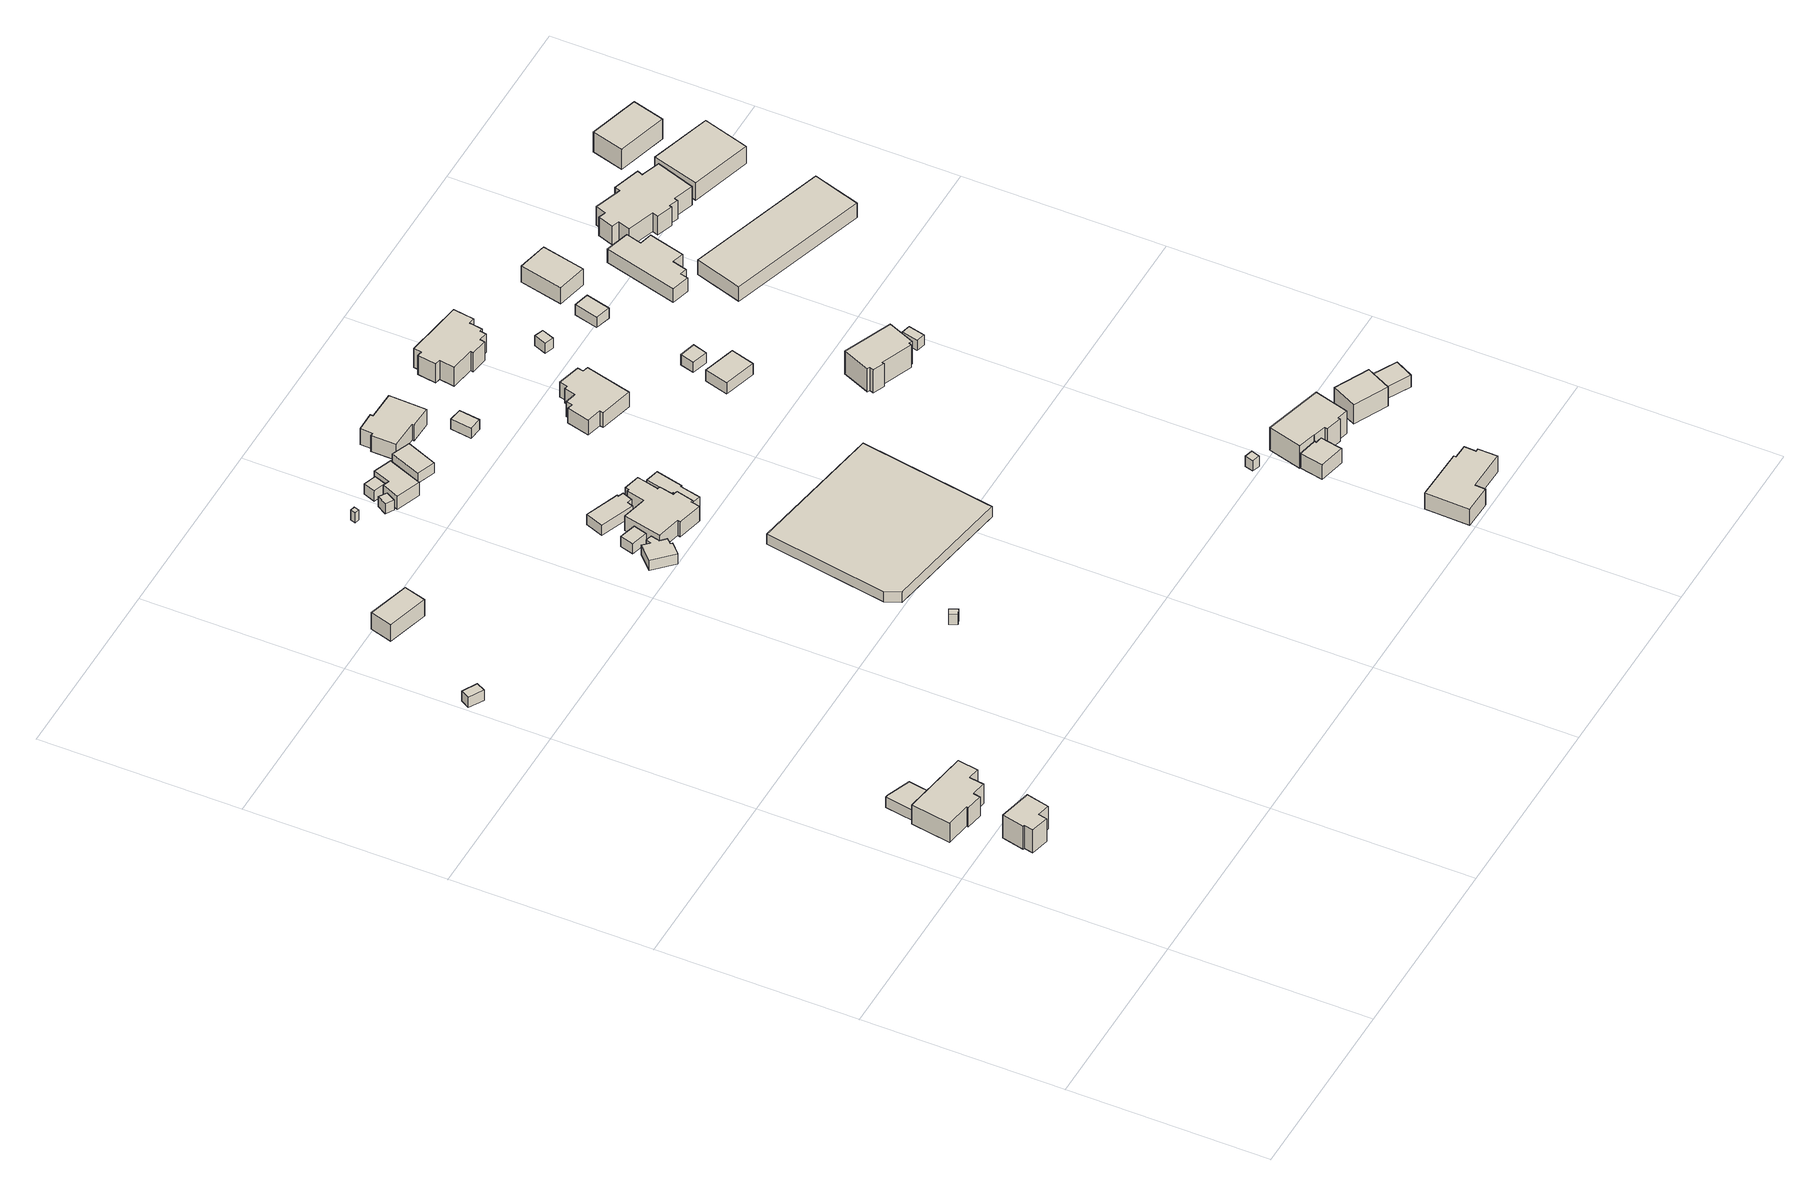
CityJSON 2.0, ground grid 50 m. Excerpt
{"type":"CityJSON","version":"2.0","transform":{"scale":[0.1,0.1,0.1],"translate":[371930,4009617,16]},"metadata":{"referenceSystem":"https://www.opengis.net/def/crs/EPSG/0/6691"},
"CityObjects":{
"building1":{"type":"Building","attributes":{"枝番":1,"利根川水系渡良瀬川洪水浸水想定区域（想定最大規模）.規模":"L2","利根川水系渡良瀬川洪水浸水想定区域（想定最大規模）.浸水ランク":"1","利根川水系渡良瀬川洪水浸水想定区域（想定最大規模）.浸水深":0.21,"利根川水系利根川洪水浸水想定区域（計画規模）.規模":"L1","利根川水系利根川洪水浸水想定区域（計画規模）.浸水ランク":"2","利根川水系利根川洪水浸水想定区域（計画規模）.浸水深":2.34,"利根川水系利根川洪水浸水想定区域（想定最大規模）.規模":"L2","利根川水系利根川洪水浸水想定区域（想定最大規模）.浸水ランク":"3","利根川水系利根川洪水浸水想定区域（想定最大規模）.浸水深":3.42,"利根川水系谷田川洪水浸水想定区域（想定最大規模）.規模":"L2","利根川水系谷田川洪水浸水想定区域（想定最大規模）.浸水ランク":"1","利根川水系谷田川洪水浸水想定区域（想定最大規模）.浸水深":0.092,"measuredHeight":7.4,"BuildingDetails.prefecture":"10","BuildingDetails.city":"10207"},"geometry":[{"type":"Solid","lod":"1","boundaries":[[[[0,1,2,3,4,5,6,7]],[[6,8,9,7]],[[5,10,8,6]],[[4,11,10,5]],[[3,12,11,4]],[[2,13,12,3]],[[1,14,13,2]],[[0,15,14,1]],[[7,9,15,0]],[[8,10,11,12,13,14,15,9]]]]}]},
"building2":{"type":"Building","attributes":{"枝番":1,"利根川水系渡良瀬川洪水浸水想定区域（想定最大規模）.規模":"L2","利根川水系渡良瀬川洪水浸水想定区域（想定最大規模）.浸水ランク":"1","利根川水系渡良瀬川洪水浸水想定区域（想定最大規模）.浸水深":0.32,"利根川水系利根川洪水浸水想定区域（計画規模）.規模":"L1","利根川水系利根川洪水浸水想定区域（計画規模）.浸水ランク":"2","利根川水系利根川洪水浸水想定区域（計画規模）.浸水深":2.44,"利根川水系利根川洪水浸水想定区域（想定最大規模）.規模":"L2","利根川水系利根川洪水浸水想定区域（想定最大規模）.浸水ランク":"3","利根川水系利根川洪水浸水想定区域（想定最大規模）.浸水深":3.51,"利根川水系谷田川洪水浸水想定区域（想定最大規模）.規模":"L2","利根川水系谷田川洪水浸水想定区域（想定最大規模）.浸水ランク":"1","利根川水系谷田川洪水浸水想定区域（想定最大規模）.浸水深":0.023,"usage":"411","measuredHeight":3.6,"BuildingDetails.prefecture":"10","BuildingDetails.city":"10207","BuildingDetails.surveyYear":2016},"geometry":[{"type":"Solid","lod":"1","boundaries":[[[[16,17,18,19,20]],[[19,21,22,20]],[[18,23,21,19]],[[17,24,23,18]],[[16,25,24,17]],[[20,22,25,16]],[[21,23,24,25,22]]]]}]},
"building3":{"type":"Building","attributes":{"枝番":1,"利根川水系渡良瀬川洪水浸水想定区域（想定最大規模）.規模":"L2","利根川水系渡良瀬川洪水浸水想定区域（想定最大規模）.浸水ランク":"1","利根川水系渡良瀬川洪水浸水想定区域（想定最大規模）.浸水深":0.22,"利根川水系利根川洪水浸水想定区域（計画規模）.規模":"L1","利根川水系利根川洪水浸水想定区域（計画規模）.浸水ランク":"2","利根川水系利根川洪水浸水想定区域（計画規模）.浸水深":2.34,"利根川水系利根川洪水浸水想定区域（想定最大規模）.規模":"L2","利根川水系利根川洪水浸水想定区域（想定最大規模）.浸水ランク":"3","利根川水系利根川洪水浸水想定区域（想定最大規模）.浸水深":3.41,"利根川水系谷田川洪水浸水想定区域（想定最大規模）.規模":"L2","利根川水系谷田川洪水浸水想定区域（想定最大規模）.浸水ランク":"1","利根川水系谷田川洪水浸水想定区域（想定最大規模）.浸水深":0.235,"usage":"411","measuredHeight":7.7,"BuildingDetails.prefecture":"10","BuildingDetails.city":"10207","BuildingDetails.surveyYear":2016},"geometry":[{"type":"Solid","lod":"1","boundaries":[[[[26,27,28,29,30,31,32,33,34,35]],[[34,36,37,35]],[[33,38,36,34]],[[32,39,38,33]],[[31,40,39,32]],[[30,41,40,31]],[[29,42,41,30]],[[28,43,42,29]],[[27,44,43,28]],[[26,45,44,27]],[[35,37,45,26]],[[36,38,39,40,41,42,43,44,45,37]]]]}]},
"building4":{"type":"Building","attributes":{"枝番":1,"利根川水系渡良瀬川洪水浸水想定区域（想定最大規模）.規模":"L2","利根川水系渡良瀬川洪水浸水想定区域（想定最大規模）.浸水ランク":"1","利根川水系渡良瀬川洪水浸水想定区域（想定最大規模）.浸水深":0.25,"利根川水系利根川洪水浸水想定区域（計画規模）.規模":"L1","利根川水系利根川洪水浸水想定区域（計画規模）.浸水ランク":"2","利根川水系利根川洪水浸水想定区域（計画規模）.浸水深":2.33,"利根川水系利根川洪水浸水想定区域（想定最大規模）.規模":"L2","利根川水系利根川洪水浸水想定区域（想定最大規模）.浸水ランク":"3","利根川水系利根川洪水浸水想定区域（想定最大規模）.浸水深":3.41,"利根川水系谷田川洪水浸水想定区域（想定最大規模）.規模":"L2","利根川水系谷田川洪水浸水想定区域（想定最大規模）.浸水ランク":"1","利根川水系谷田川洪水浸水想定区域（想定最大規模）.浸水深":0.3,"usage":"411","BuildingDetails.prefecture":"10","BuildingDetails.city":"10207","BuildingDetails.surveyYear":2016},"geometry":[{"type":"Solid","lod":"1","boundaries":[[[[46,47,48,49]],[[48,50,51,49]],[[47,52,50,48]],[[46,53,52,47]],[[49,51,53,46]],[[50,52,53,51]]]]}]},
"building5":{"type":"Building","attributes":{"枝番":1,"利根川水系渡良瀬川洪水浸水想定区域（想定最大規模）.規模":"L2","利根川水系渡良瀬川洪水浸水想定区域（想定最大規模）.浸水ランク":"1","利根川水系渡良瀬川洪水浸水想定区域（想定最大規模）.浸水深":0.14,"利根川水系利根川洪水浸水想定区域（計画規模）.規模":"L1","利根川水系利根川洪水浸水想定区域（計画規模）.浸水ランク":"2","利根川水系利根川洪水浸水想定区域（計画規模）.浸水深":1.93,"利根川水系利根川洪水浸水想定区域（想定最大規模）.規模":"L2","利根川水系利根川洪水浸水想定区域（想定最大規模）.浸水ランク":"3","利根川水系利根川洪水浸水想定区域（想定最大規模）.浸水深":3.02,"usage":"401","measuredHeight":5.3,"BuildingDetails.prefecture":"10","BuildingDetails.city":"10207","BuildingDetails.surveyYear":2016},"geometry":[{"type":"Solid","lod":"1","boundaries":[[[[54,55,56,57]],[[56,58,59,57]],[[55,60,58,56]],[[54,61,60,55]],[[57,59,61,54]],[[58,60,61,59]]]]}]},
"building6":{"type":"Building","attributes":{"枝番":1,"利根川水系渡良瀬川洪水浸水想定区域（想定最大規模）.規模":"L2","利根川水系渡良瀬川洪水浸水想定区域（想定最大規模）.浸水ランク":"2","利根川水系渡良瀬川洪水浸水想定区域（想定最大規模）.浸水深":0.6,"利根川水系渡良瀬川洪水浸水想定区域（想定最大規模）.継続時間":3.9,"利根川水系利根川洪水浸水想定区域（計画規模）.規模":"L1","利根川水系利根川洪水浸水想定区域（計画規模）.浸水ランク":"2","利根川水系利根川洪水浸水想定区域（計画規模）.浸水深":2.73,"利根川水系利根川洪水浸水想定区域（想定最大規模）.規模":"L2","利根川水系利根川洪水浸水想定区域（想定最大規模）.浸水ランク":"3","利根川水系利根川洪水浸水想定区域（想定最大規模）.浸水深":3.81,"利根川水系谷田川洪水浸水想定区域（想定最大規模）.規模":"L2","利根川水系谷田川洪水浸水想定区域（想定最大規模）.浸水ランク":"1","利根川水系谷田川洪水浸水想定区域（想定最大規模）.浸水深":0.241,"BuildingDetails.prefecture":"10","BuildingDetails.city":"10207"},"geometry":[{"type":"Solid","lod":"1","boundaries":[[[[62,63,64,65]],[[64,66,67,65]],[[63,68,66,64]],[[62,69,68,63]],[[65,67,69,62]],[[66,68,69,67]]]]}]},
"building7":{"type":"Building","attributes":{"枝番":1,"利根川水系渡良瀬川洪水浸水想定区域（想定最大規模）.規模":"L2","利根川水系渡良瀬川洪水浸水想定区域（想定最大規模）.浸水ランク":"1","利根川水系渡良瀬川洪水浸水想定区域（想定最大規模）.浸水深":0.17,"利根川水系利根川洪水浸水想定区域（計画規模）.規模":"L1","利根川水系利根川洪水浸水想定区域（計画規模）.浸水ランク":"2","利根川水系利根川洪水浸水想定区域（計画規模）.浸水深":2.33,"利根川水系利根川洪水浸水想定区域（想定最大規模）.規模":"L2","利根川水系利根川洪水浸水想定区域（想定最大規模）.浸水ランク":"3","利根川水系利根川洪水浸水想定区域（想定最大規模）.浸水深":3.41,"利根川水系谷田川洪水浸水想定区域（想定最大規模）.規模":"L2","usage":"411","BuildingDetails.prefecture":"10","BuildingDetails.city":"10207","BuildingDetails.surveyYear":2016},"geometry":[{"type":"Solid","lod":"1","boundaries":[[[[70,71,72,73,74,75,76,77,78,79]],[[78,80,81,79]],[[77,82,80,78]],[[76,83,82,77]],[[75,84,83,76]],[[74,85,84,75]],[[73,86,85,74]],[[72,87,86,73]],[[71,88,87,72]],[[70,89,88,71]],[[79,81,89,70]],[[80,82,83,84,85,86,87,88,89,81]]]]}]},
"building8":{"type":"Building","attributes":{"枝番":1,"利根川水系利根川洪水浸水想定区域（計画規模）.規模":"L1","利根川水系利根川洪水浸水想定区域（計画規模）.浸水ランク":"2","利根川水系利根川洪水浸水想定区域（計画規模）.浸水深":2.12,"利根川水系利根川洪水浸水想定区域（想定最大規模）.規模":"L2","利根川水系利根川洪水浸水想定区域（想定最大規模）.浸水ランク":"3","利根川水系利根川洪水浸水想定区域（想定最大規模）.浸水深":3.22,"BuildingDetails.prefecture":"10","BuildingDetails.city":"10207"},"geometry":[{"type":"Solid","lod":"1","boundaries":[[[[90,91,92,93]],[[92,94,95,93]],[[91,96,94,92]],[[90,97,96,91]],[[93,95,97,90]],[[94,96,97,95]]]]}]},
"building9":{"type":"Building","attributes":{"枝番":1,"利根川水系渡良瀬川洪水浸水想定区域（想定最大規模）.規模":"L2","利根川水系渡良瀬川洪水浸水想定区域（想定最大規模）.浸水ランク":"1","利根川水系渡良瀬川洪水浸水想定区域（想定最大規模）.浸水深":0.01,"利根川水系利根川洪水浸水想定区域（計画規模）.規模":"L1","利根川水系利根川洪水浸水想定区域（計画規模）.浸水ランク":"2","利根川水系利根川洪水浸水想定区域（計画規模）.浸水深":2.02,"利根川水系利根川洪水浸水想定区域（想定最大規模）.規模":"L2","利根川水系利根川洪水浸水想定区域（想定最大規模）.浸水ランク":"3","利根川水系利根川洪水浸水想定区域（想定最大規模）.浸水深":3.11,"利根川水系谷田川洪水浸水想定区域（想定最大規模）.規模":"L2","BuildingDetails.prefecture":"10","BuildingDetails.city":"10207"},"geometry":[{"type":"Solid","lod":"1","boundaries":[[[[98,99,100,101]],[[100,102,103,101]],[[99,104,102,100]],[[98,105,104,99]],[[101,103,105,98]],[[102,104,105,103]]]]}]},
"building10":{"type":"Building","attributes":{"枝番":1,"利根川水系利根川洪水浸水想定区域（計画規模）.規模":"L1","利根川水系利根川洪水浸水想定区域（計画規模）.浸水ランク":"2","利根川水系利根川洪水浸水想定区域（計画規模）.浸水深":2.12,"利根川水系利根川洪水浸水想定区域（想定最大規模）.規模":"L2","利根川水系利根川洪水浸水想定区域（想定最大規模）.浸水ランク":"3","利根川水系利根川洪水浸水想定区域（想定最大規模）.浸水深":3.22,"BuildingDetails.prefecture":"10","BuildingDetails.city":"10207"},"geometry":[{"type":"Solid","lod":"1","boundaries":[[[[106,107,108,109]],[[108,110,111,109]],[[107,112,110,108]],[[106,113,112,107]],[[109,111,113,106]],[[110,112,113,111]]]]}]},
"building11":{"type":"Building","attributes":{"枝番":1,"利根川水系利根川洪水浸水想定区域（計画規模）.規模":"L1","利根川水系利根川洪水浸水想定区域（計画規模）.浸水ランク":"2","利根川水系利根川洪水浸水想定区域（計画規模）.浸水深":2.01,"利根川水系利根川洪水浸水想定区域（想定最大規模）.規模":"L2","利根川水系利根川洪水浸水想定区域（想定最大規模）.浸水ランク":"3","利根川水系利根川洪水浸水想定区域（想定最大規模）.浸水深":3.12,"measuredHeight":3.5,"BuildingDetails.prefecture":"10","BuildingDetails.city":"10207"},"geometry":[{"type":"Solid","lod":"1","boundaries":[[[[114,115,116,117]],[[116,118,119,117]],[[115,120,118,116]],[[114,121,120,115]],[[117,119,121,114]],[[118,120,121,119]]]]}]},
"building12":{"type":"Building","attributes":{"枝番":1,"利根川水系渡良瀬川洪水浸水想定区域（想定最大規模）.規模":"L2","利根川水系渡良瀬川洪水浸水想定区域（想定最大規模）.浸水ランク":"1","利根川水系渡良瀬川洪水浸水想定区域（想定最大規模）.浸水深":0.03,"利根川水系利根川洪水浸水想定区域（計画規模）.規模":"L1","利根川水系利根川洪水浸水想定区域（計画規模）.浸水ランク":"2","利根川水系利根川洪水浸水想定区域（計画規模）.浸水深":2.12,"利根川水系利根川洪水浸水想定区域（想定最大規模）.規模":"L2","利根川水系利根川洪水浸水想定区域（想定最大規模）.浸水ランク":"3","利根川水系利根川洪水浸水想定区域（想定最大規模）.浸水深":3.21,"usage":"411","BuildingDetails.prefecture":"10","BuildingDetails.city":"10207","BuildingDetails.surveyYear":2016},"geometry":[{"type":"Solid","lod":"1","boundaries":[[[[122,123,124,125,126,127,128,129]],[[128,130,131,129]],[[127,132,130,128]],[[126,133,132,127]],[[125,134,133,126]],[[124,135,134,125]],[[123,136,135,124]],[[122,137,136,123]],[[129,131,137,122]],[[130,132,133,134,135,136,137,131]]]]}]},
"building13":{"type":"Building","attributes":{"枝番":1,"利根川水系渡良瀬川洪水浸水想定区域（想定最大規模）.規模":"L2","利根川水系渡良瀬川洪水浸水想定区域（想定最大規模）.浸水ランク":"1","利根川水系渡良瀬川洪水浸水想定区域（想定最大規模）.浸水深":0.04,"利根川水系利根川洪水浸水想定区域（計画規模）.規模":"L1","利根川水系利根川洪水浸水想定区域（計画規模）.浸水ランク":"2","利根川水系利根川洪水浸水想定区域（計画規模）.浸水深":2.11,"利根川水系利根川洪水浸水想定区域（想定最大規模）.規模":"L2","利根川水系利根川洪水浸水想定区域（想定最大規模）.浸水ランク":"3","利根川水系利根川洪水浸水想定区域（想定最大規模）.浸水深":3.22,"usage":"411","measuredHeight":4.5,"BuildingDetails.prefecture":"10","BuildingDetails.city":"10207","BuildingDetails.surveyYear":2016},"geometry":[{"type":"Solid","lod":"1","boundaries":[[[[138,139,140,141,142,143]],[[142,144,145,143]],[[141,146,144,142]],[[140,147,146,141]],[[139,148,147,140]],[[138,149,148,139]],[[143,145,149,138]],[[144,146,147,148,149,145]]]]}]},
"building14":{"type":"Building","attributes":{"枝番":1,"利根川水系渡良瀬川洪水浸水想定区域（想定最大規模）.規模":"L2","利根川水系渡良瀬川洪水浸水想定区域（想定最大規模）.浸水ランク":"1","利根川水系渡良瀬川洪水浸水想定区域（想定最大規模）.浸水深":0.26,"利根川水系利根川洪水浸水想定区域（計画規模）.規模":"L1","利根川水系利根川洪水浸水想定区域（計画規模）.浸水ランク":"2","利根川水系利根川洪水浸水想定区域（計画規模）.浸水深":2.02,"利根川水系利根川洪水浸水想定区域（想定最大規模）.規模":"L2","利根川水系利根川洪水浸水想定区域（想定最大規模）.浸水ランク":"3","利根川水系利根川洪水浸水想定区域（想定最大規模）.浸水深":3.11,"利根川水系谷田川洪水浸水想定区域（想定最大規模）.規模":"L2","usage":"411","measuredHeight":7.4,"BuildingDetails.prefecture":"10","BuildingDetails.city":"10207","BuildingDetails.surveyYear":2016},"geometry":[{"type":"Solid","lod":"1","boundaries":[[[[150,151,152,153,154,155,156,157,158,159,160,161,162,163,164,165]],[[164,166,167,165]],[[163,168,166,164]],[[162,169,168,163]],[[161,170,169,162]],[[160,171,170,161]],[[159,172,171,160]],[[158,173,172,159]],[[157,174,173,158]],[[156,175,174,157]],[[155,176,175,156]],[[154,177,176,155]],[[153,178,177,154]],[[152,179,178,153]],[[151,180,179,152]],[[150,181,180,151]],[[165,167,181,150]],[[166,168,169,170,171,172,173,174,175,176,177,178,179,180,181,167]]]]}]},
"building15":{"type":"Building","attributes":{"枝番":1,"利根川水系渡良瀬川洪水浸水想定区域（想定最大規模）.規模":"L2","利根川水系渡良瀬川洪水浸水想定区域（想定最大規模）.浸水ランク":"2","利根川水系渡良瀬川洪水浸水想定区域（想定最大規模）.浸水深":0.97,"利根川水系渡良瀬川洪水浸水想定区域（想定最大規模）.継続時間":14.7,"利根川水系利根川洪水浸水想定区域（計画規模）.規模":"L1","利根川水系利根川洪水浸水想定区域（計画規模）.浸水ランク":"3","利根川水系利根川洪水浸水想定区域（計画規模）.浸水深":3.13,"利根川水系利根川洪水浸水想定区域（想定最大規模）.規模":"L2","利根川水系利根川洪水浸水想定区域（想定最大規模）.浸水ランク":"3","利根川水系利根川洪水浸水想定区域（想定最大規模）.浸水深":4.21,"利根川水系谷田川洪水浸水想定区域（想定最大規模）.規模":"L2","利根川水系谷田川洪水浸水想定区域（想定最大規模）.浸水ランク":"2","利根川水系谷田川洪水浸水想定区域（想定最大規模）.浸水深":0.625,"利根川水系谷田川洪水浸水想定区域（想定最大規模）.継続時間":3,"BuildingDetails.prefecture":"10","BuildingDetails.city":"10207"},"geometry":[{"type":"Solid","lod":"1","boundaries":[[[[182,183,184,185,186]],[[185,187,188,186]],[[184,189,187,185]],[[183,190,189,184]],[[182,191,190,183]],[[186,188,191,182]],[[187,189,190,191,188]]]]}]},
"building16":{"type":"Building","attributes":{"枝番":1,"利根川水系利根川洪水浸水想定区域（計画規模）.規模":"L1","利根川水系利根川洪水浸水想定区域（計画規模）.浸水ランク":"2","利根川水系利根川洪水浸水想定区域（計画規模）.浸水深":1.51,"利根川水系利根川洪水浸水想定区域（想定最大規模）.規模":"L2","利根川水系利根川洪水浸水想定区域（想定最大規模）.浸水ランク":"2","利根川水系利根川洪水浸水想定区域（想定最大規模）.浸水深":2.62,"usage":"411","measuredHeight":3.1,"BuildingDetails.prefecture":"10","BuildingDetails.city":"10207","BuildingDetails.surveyYear":2016},"geometry":[{"type":"Solid","lod":"1","boundaries":[[[[192,193,194,195]],[[194,196,197,195]],[[193,198,196,194]],[[192,199,198,193]],[[195,197,199,192]],[[196,198,199,197]]]]}]},
"building17":{"type":"Building","attributes":{"枝番":1,"利根川水系渡良瀬川洪水浸水想定区域（想定最大規模）.規模":"L2","利根川水系渡良瀬川洪水浸水想定区域（想定最大規模）.浸水ランク":"1","利根川水系渡良瀬川洪水浸水想定区域（想定最大規模）.浸水深":0.46,"利根川水系利根川洪水浸水想定区域（計画規模）.規模":"L1","利根川水系利根川洪水浸水想定区域（計画規模）.浸水ランク":"2","利根川水系利根川洪水浸水想定区域（計画規模）.浸水深":2.62,"利根川水系利根川洪水浸水想定区域（想定最大規模）.規模":"L2","利根川水系利根川洪水浸水想定区域（想定最大規模）.浸水ランク":"3","利根川水系利根川洪水浸水想定区域（想定最大規模）.浸水深":3.71,"利根川水系谷田川洪水浸水想定区域（想定最大規模）.規模":"L2","利根川水系谷田川洪水浸水想定区域（想定最大規模）.浸水ランク":"1","利根川水系谷田川洪水浸水想定区域（想定最大規模）.浸水深":0.321,"usage":"411","measuredHeight":3.4,"BuildingDetails.prefecture":"10","BuildingDetails.city":"10207","BuildingDetails.surveyYear":2016},"geometry":[{"type":"Solid","lod":"1","boundaries":[[[[200,201,202,203,204,205,206,207]],[[206,208,209,207]],[[205,210,208,206]],[[204,211,210,205]],[[203,212,211,204]],[[202,213,212,203]],[[201,214,213,202]],[[200,215,214,201]],[[207,209,215,200]],[[208,210,211,212,213,214,215,209]]]]}]},
"building18":{"type":"Building","attributes":{"枝番":1,"利根川水系利根川洪水浸水想定区域（計画規模）.規模":"L1","利根川水系利根川洪水浸水想定区域（計画規模）.浸水ランク":"2","利根川水系利根川洪水浸水想定区域（計画規模）.浸水深":1.61,"利根川水系利根川洪水浸水想定区域（想定最大規模）.規模":"L2","利根川水系利根川洪水浸水想定区域（想定最大規模）.浸水ランク":"2","利根川水系利根川洪水浸水想定区域（想定最大規模）.浸水深":2.72,"usage":"411","measuredHeight":5.4,"BuildingDetails.prefecture":"10","BuildingDetails.city":"10207","BuildingDetails.surveyYear":2016},"geometry":[{"type":"Solid","lod":"1","boundaries":[[[[216,217,218,219,220,221,222,223,224,225]],[[224,226,227,225]],[[223,228,226,224]],[[222,229,228,223]],[[221,230,229,222]],[[220,231,230,221]],[[219,232,231,220]],[[218,233,232,219]],[[217,234,233,218]],[[216,235,234,217]],[[225,227,235,216]],[[226,228,229,230,231,232,233,234,235,227]]]]}]},
"building19":{"type":"Building","attributes":{"枝番":1,"利根川水系利根川洪水浸水想定区域（計画規模）.規模":"L1","利根川水系利根川洪水浸水想定区域（計画規模）.浸水ランク":"2","利根川水系利根川洪水浸水想定区域（計画規模）.浸水深":1.61,"利根川水系利根川洪水浸水想定区域（想定最大規模）.規模":"L2","利根川水系利根川洪水浸水想定区域（想定最大規模）.浸水ランク":"2","利根川水系利根川洪水浸水想定区域（想定最大規模）.浸水深":2.72,"usage":"411","BuildingDetails.prefecture":"10","BuildingDetails.city":"10207","BuildingDetails.surveyYear":2016},"geometry":[{"type":"Solid","lod":"1","boundaries":[[[[236,237,238,239]],[[238,240,241,239]],[[237,242,240,238]],[[236,243,242,237]],[[239,241,243,236]],[[240,242,243,241]]]]}]},
"building20":{"type":"Building","attributes":{"枝番":1,"利根川水系利根川洪水浸水想定区域（計画規模）.規模":"L1","利根川水系利根川洪水浸水想定区域（計画規模）.浸水ランク":"2","利根川水系利根川洪水浸水想定区域（計画規模）.浸水深":1.72,"利根川水系利根川洪水浸水想定区域（想定最大規模）.規模":"L2","利根川水系利根川洪水浸水想定区域（想定最大規模）.浸水ランク":"2","利根川水系利根川洪水浸水想定区域（想定最大規模）.浸水深":2.82,"usage":"441","measuredHeight":4.6,"BuildingDetails.prefecture":"10","BuildingDetails.city":"10207","BuildingDetails.surveyYear":2016},"geometry":[{"type":"Solid","lod":"1","boundaries":[[[[244,245,246,247,248,249,250,251,252,253,254,255,256,257]],[[256,258,259,257]],[[255,260,258,256]],[[254,261,260,255]],[[253,262,261,254]],[[252,263,262,253]],[[251,264,263,252]],[[250,265,264,251]],[[249,266,265,250]],[[248,267,266,249]],[[247,268,267,248]],[[246,269,268,247]],[[245,270,269,246]],[[244,271,270,245]],[[257,259,271,244]],[[258,260,261,262,263,264,265,266,267,268,269,270,271,259]]]]}]},
"building21":{"type":"Building","attributes":{"枝番":1,"利根川水系利根川洪水浸水想定区域（計画規模）.規模":"L1","利根川水系利根川洪水浸水想定区域（計画規模）.浸水ランク":"2","利根川水系利根川洪水浸水想定区域（計画規模）.浸水深":1.62,"利根川水系利根川洪水浸水想定区域（想定最大規模）.規模":"L2","利根川水系利根川洪水浸水想定区域（想定最大規模）.浸水ランク":"2","利根川水系利根川洪水浸水想定区域（想定最大規模）.浸水深":2.71,"usage":"411","measuredHeight":6.3,"BuildingDetails.prefecture":"10","BuildingDetails.city":"10207","BuildingDetails.surveyYear":2016},"geometry":[{"type":"Solid","lod":"1","boundaries":[[[[272,273,274,275,276,277,278,279,280,281]],[[280,282,283,281]],[[279,284,282,280]],[[278,285,284,279]],[[277,286,285,278]],[[276,287,286,277]],[[275,288,287,276]],[[274,289,288,275]],[[273,290,289,274]],[[272,291,290,273]],[[281,283,291,272]],[[282,284,285,286,287,288,289,290,291,283]]]]}]},
"building22":{"type":"Building","attributes":{"枝番":1,"利根川水系渡良瀬川洪水浸水想定区域（想定最大規模）.規模":"L2","利根川水系渡良瀬川洪水浸水想定区域（想定最大規模）.浸水ランク":"2","利根川水系渡良瀬川洪水浸水想定区域（想定最大規模）.浸水深":0.75,"利根川水系利根川洪水浸水想定区域（計画規模）.規模":"L1","利根川水系利根川洪水浸水想定区域（計画規模）.浸水ランク":"3","利根川水系利根川洪水浸水想定区域（計画規模）.浸水深":3.02,"利根川水系利根川洪水浸水想定区域（想定最大規模）.規模":"L2","利根川水系利根川洪水浸水想定区域（想定最大規模）.浸水ランク":"3","利根川水系利根川洪水浸水想定区域（想定最大規模）.浸水深":4.12,"利根川水系谷田川洪水浸水想定区域（想定最大規模）.規模":"L2","利根川水系谷田川洪水浸水想定区域（想定最大規模）.浸水ランク":"1","利根川水系谷田川洪水浸水想定区域（想定最大規模）.浸水深":0.442,"BuildingDetails.prefecture":"10","BuildingDetails.city":"10207"},"geometry":[{"type":"Solid","lod":"1","boundaries":[[[[292,293,294,295]],[[294,296,297,295]],[[293,298,296,294]],[[292,299,298,293]],[[295,297,299,292]],[[296,298,299,297]]]]}]},
"building23":{"type":"Building","attributes":{"枝番":1,"利根川水系渡良瀬川洪水浸水想定区域（想定最大規模）.規模":"L2","利根川水系渡良瀬川洪水浸水想定区域（想定最大規模）.浸水ランク":"1","利根川水系渡良瀬川洪水浸水想定区域（想定最大規模）.浸水深":0.25,"利根川水系利根川洪水浸水想定区域（計画規模）.規模":"L1","利根川水系利根川洪水浸水想定区域（計画規模）.浸水ランク":"2","利根川水系利根川洪水浸水想定区域（計画規模）.浸水深":2.52,"利根川水系利根川洪水浸水想定区域（想定最大規模）.規模":"L2","利根川水系利根川洪水浸水想定区域（想定最大規模）.浸水ランク":"3","利根川水系利根川洪水浸水想定区域（想定最大規模）.浸水深":3.62,"利根川水系谷田川洪水浸水想定区域（想定最大規模）.規模":"L2","利根川水系谷田川洪水浸水想定区域（想定最大規模）.浸水ランク":"1","利根川水系谷田川洪水浸水想定区域（想定最大規模）.浸水深":0.066,"usage":"411","measuredHeight":4.7,"BuildingDetails.prefecture":"10","BuildingDetails.city":"10207","BuildingDetails.surveyYear":2016},"geometry":[{"type":"Solid","lod":"1","boundaries":[[[[300,301,302,303,304,305,306]],[[305,307,308,306]],[[304,309,307,305]],[[303,310,309,304]],[[302,311,310,303]],[[301,312,311,302]],[[300,313,312,301]],[[306,308,313,300]],[[307,309,310,311,312,313,308]]]]}]},
"building24":{"type":"Building","attributes":{"枝番":1,"利根川水系利根川洪水浸水想定区域（計画規模）.規模":"L1","利根川水系利根川洪水浸水想定区域（計画規模）.浸水ランク":"2","利根川水系利根川洪水浸水想定区域（計画規模）.浸水深":1.41,"利根川水系利根川洪水浸水想定区域（想定最大規模）.規模":"L2","利根川水系利根川洪水浸水想定区域（想定最大規模）.浸水ランク":"2","利根川水系利根川洪水浸水想定区域（想定最大規模）.浸水深":2.52,"usage":"411","measuredHeight":7.7,"BuildingDetails.prefecture":"10","BuildingDetails.city":"10207","BuildingDetails.surveyYear":2016},"geometry":[{"type":"Solid","lod":"1","boundaries":[[[[314,315,316,317,318,319,320,321,322,323,324,325,326,327,328,329]],[[328,330,331,329]],[[327,332,330,328]],[[326,333,332,327]],[[325,334,333,326]],[[324,335,334,325]],[[323,336,335,324]],[[322,337,336,323]],[[321,338,337,322]],[[320,339,338,321]],[[319,340,339,320]],[[318,341,340,319]],[[317,342,341,318]],[[316,343,342,317]],[[315,344,343,316]],[[314,345,344,315]],[[329,331,345,314]],[[330,332,333,334,335,336,337,338,339,340,341,342,343,344,345,331]]]]}]},
"building25":{"type":"Building","attributes":{"枝番":1,"利根川水系渡良瀬川洪水浸水想定区域（想定最大規模）.規模":"L2","利根川水系渡良瀬川洪水浸水想定区域（想定最大規模）.浸水ランク":"1","利根川水系渡良瀬川洪水浸水想定区域（想定最大規模）.浸水深":0.16,"利根川水系利根川洪水浸水想定区域（計画規模）.規模":"L1","利根川水系利根川洪水浸水想定区域（計画規模）.浸水ランク":"2","利根川水系利根川洪水浸水想定区域（計画規模）.浸水深":2.32,"利根川水系利根川洪水浸水想定区域（想定最大規模）.規模":"L2","利根川水系利根川洪水浸水想定区域（想定最大規模）.浸水ランク":"3","利根川水系利根川洪水浸水想定区域（想定最大規模）.浸水深":3.41,"usage":"451","measuredHeight":3.4,"BuildingDetails.prefecture":"10","BuildingDetails.city":"10207","BuildingDetails.surveyYear":2016},"geometry":[{"type":"Solid","lod":"1","boundaries":[[[[346,347,348,349]],[[348,350,351,349]],[[347,352,350,348]],[[346,353,352,347]],[[349,351,353,346]],[[350,352,353,351]]]]}]},
"building26":{"type":"Building","attributes":{"枝番":1,"利根川水系渡良瀬川洪水浸水想定区域（想定最大規模）.規模":"L2","利根川水系渡良瀬川洪水浸水想定区域（想定最大規模）.浸水ランク":"1","利根川水系渡良瀬川洪水浸水想定区域（想定最大規模）.浸水深":0.35,"利根川水系利根川洪水浸水想定区域（計画規模）.規模":"L1","利根川水系利根川洪水浸水想定区域（計画規模）.浸水ランク":"2","利根川水系利根川洪水浸水想定区域（計画規模）.浸水深":2.62,"利根川水系利根川洪水浸水想定区域（想定最大規模）.規模":"L2","利根川水系利根川洪水浸水想定区域（想定最大規模）.浸水ランク":"3","利根川水系利根川洪水浸水想定区域（想定最大規模）.浸水深":3.71,"利根川水系谷田川洪水浸水想定区域（想定最大規模）.規模":"L2","利根川水系谷田川洪水浸水想定区域（想定最大規模）.浸水ランク":"1","利根川水系谷田川洪水浸水想定区域（想定最大規模）.浸水深":0.265,"usage":"411","measuredHeight":8.3,"BuildingDetails.prefecture":"10","BuildingDetails.city":"10207","BuildingDetails.surveyYear":2016},"geometry":[{"type":"Solid","lod":"1","boundaries":[[[[354,355,356,357,358,359,360,361,362,363]],[[362,364,365,363]],[[361,366,364,362]],[[360,367,366,361]],[[359,368,367,360]],[[358,369,368,359]],[[357,370,369,358]],[[356,371,370,357]],[[355,372,371,356]],[[354,373,372,355]],[[363,365,373,354]],[[364,366,367,368,369,370,371,372,373,365]]]]}]},
"building27":{"type":"Building","attributes":{"枝番":1,"利根川水系利根川洪水浸水想定区域（計画規模）.規模":"L1","利根川水系利根川洪水浸水想定区域（計画規模）.浸水ランク":"2","利根川水系利根川洪水浸水想定区域（計画規模）.浸水深":1.61,"利根川水系利根川洪水浸水想定区域（想定最大規模）.規模":"L2","利根川水系利根川洪水浸水想定区域（想定最大規模）.浸水ランク":"2","利根川水系利根川洪水浸水想定区域（想定最大規模）.浸水深":2.72,"BuildingDetails.prefecture":"10","BuildingDetails.city":"10207"},"geometry":[{"type":"Solid","lod":"1","boundaries":[[[[374,375,376,377]],[[376,378,379,377]],[[375,380,378,376]],[[374,381,380,375]],[[377,379,381,374]],[[378,380,381,379]]]]}]},
"building28":{"type":"Building","attributes":{"枝番":1,"利根川水系渡良瀬川洪水浸水想定区域（想定最大規模）.規模":"L2","利根川水系渡良瀬川洪水浸水想定区域（想定最大規模）.浸水ランク":"1","利根川水系渡良瀬川洪水浸水想定区域（想定最大規模）.浸水深":0.26,"利根川水系利根川洪水浸水想定区域（計画規模）.規模":"L1","利根川水系利根川洪水浸水想定区域（計画規模）.浸水ランク":"2","利根川水系利根川洪水浸水想定区域（計画規模）.浸水深":2.42,"利根川水系利根川洪水浸水想定区域（想定最大規模）.規模":"L2","利根川水系利根川洪水浸水想定区域（想定最大規模）.浸水ランク":"3","利根川水系利根川洪水浸水想定区域（想定最大規模）.浸水深":3.51,"usage":"451","BuildingDetails.prefecture":"10","BuildingDetails.city":"10207","BuildingDetails.surveyYear":2016},"geometry":[{"type":"Solid","lod":"1","boundaries":[[[[382,383,384,385]],[[384,386,387,385]],[[383,388,386,384]],[[382,389,388,383]],[[385,387,389,382]],[[386,388,389,387]]]]}]},
"building29":{"type":"Building","attributes":{"枝番":1,"利根川水系渡良瀬川洪水浸水想定区域（想定最大規模）.規模":"L2","利根川水系渡良瀬川洪水浸水想定区域（想定最大規模）.浸水ランク":"1","利根川水系渡良瀬川洪水浸水想定区域（想定最大規模）.浸水深":0.22,"利根川水系利根川洪水浸水想定区域（計画規模）.規模":"L1","利根川水系利根川洪水浸水想定区域（計画規模）.浸水ランク":"2","利根川水系利根川洪水浸水想定区域（計画規模）.浸水深":2.42,"利根川水系利根川洪水浸水想定区域（想定最大規模）.規模":"L2","利根川水系利根川洪水浸水想定区域（想定最大規模）.浸水ランク":"3","利根川水系利根川洪水浸水想定区域（想定最大規模）.浸水深":3.51,"利根川水系谷田川洪水浸水想定区域（想定最大規模）.規模":"L2","利根川水系谷田川洪水浸水想定区域（想定最大規模）.浸水ランク":"1","利根川水系谷田川洪水浸水想定区域（想定最大規模）.浸水深":0.154,"measuredHeight":7.7,"BuildingDetails.prefecture":"10","BuildingDetails.city":"10207"},"geometry":[{"type":"Solid","lod":"1","boundaries":[[[[390,391,392,393,394,395,396,397,398,399]],[[398,400,401,399]],[[397,402,400,398]],[[396,403,402,397]],[[395,404,403,396]],[[394,405,404,395]],[[393,406,405,394]],[[392,407,406,393]],[[391,408,407,392]],[[390,409,408,391]],[[399,401,409,390]],[[400,402,403,404,405,406,407,408,409,401]]]]}]},
"building30":{"type":"Building","attributes":{"枝番":1,"利根川水系利根川洪水浸水想定区域（計画規模）.規模":"L1","利根川水系利根川洪水浸水想定区域（計画規模）.浸水ランク":"2","利根川水系利根川洪水浸水想定区域（計画規模）.浸水深":2.01,"利根川水系利根川洪水浸水想定区域（想定最大規模）.規模":"L2","利根川水系利根川洪水浸水想定区域（想定最大規模）.浸水ランク":"3","利根川水系利根川洪水浸水想定区域（想定最大規模）.浸水深":3.12,"usage":"411","measuredHeight":3.8,"BuildingDetails.prefecture":"10","BuildingDetails.city":"10207","BuildingDetails.surveyYear":2016},"geometry":[{"type":"Solid","lod":"1","boundaries":[[[[410,411,412,413]],[[412,414,415,413]],[[411,416,414,412]],[[410,417,416,411]],[[413,415,417,410]],[[414,416,417,415]]]]}]},
"building31":{"type":"Building","attributes":{"枝番":1,"利根川水系渡良瀬川洪水浸水想定区域（想定最大規模）.規模":"L2","利根川水系渡良瀬川洪水浸水想定区域（想定最大規模）.浸水ランク":"1","利根川水系渡良瀬川洪水浸水想定区域（想定最大規模）.浸水深":0.45,"利根川水系渡良瀬川洪水浸水想定区域（想定最大規模）.継続時間":20.6,"利根川水系利根川洪水浸水想定区域（計画規模）.規模":"L1","利根川水系利根川洪水浸水想定区域（計画規模）.浸水ランク":"2","利根川水系利根川洪水浸水想定区域（計画規模）.浸水深":2.72,"利根川水系利根川洪水浸水想定区域（想定最大規模）.規模":"L2","利根川水系利根川洪水浸水想定区域（想定最大規模）.浸水ランク":"3","利根川水系利根川洪水浸水想定区域（想定最大規模）.浸水深":3.81,"利根川水系谷田川洪水浸水想定区域（想定最大規模）.規模":"L2","利根川水系谷田川洪水浸水想定区域（想定最大規模）.浸水ランク":"1","利根川水系谷田川洪水浸水想定区域（想定最大規模）.浸水深":0.06,"usage":"411","measuredHeight":6.3,"BuildingDetails.prefecture":"10","BuildingDetails.city":"10207","BuildingDetails.surveyYear":2016},"geometry":[{"type":"Solid","lod":"1","boundaries":[[[[418,419,420,421]],[[420,422,423,421]],[[419,424,422,420]],[[418,425,424,419]],[[421,423,425,418]],[[422,424,425,423]]]]}]},
"building32":{"type":"Building","attributes":{"枝番":1,"利根川水系渡良瀬川洪水浸水想定区域（想定最大規模）.規模":"L2","利根川水系渡良瀬川洪水浸水想定区域（想定最大規模）.浸水ランク":"2","利根川水系渡良瀬川洪水浸水想定区域（想定最大規模）.浸水深":0.88,"利根川水系利根川洪水浸水想定区域（計画規模）.規模":"L1","利根川水系利根川洪水浸水想定区域（計画規模）.浸水ランク":"3","利根川水系利根川洪水浸水想定区域（計画規模）.浸水深":3.11,"利根川水系利根川洪水浸水想定区域（想定最大規模）.規模":"L2","利根川水系利根川洪水浸水想定区域（想定最大規模）.浸水ランク":"3","利根川水系利根川洪水浸水想定区域（想定最大規模）.浸水深":4.21,"利根川水系谷田川洪水浸水想定区域（想定最大規模）.規模":"L2","利根川水系谷田川洪水浸水想定区域（想定最大規模）.浸水ランク":"1","利根川水系谷田川洪水浸水想定区域（想定最大規模）.浸水深":0.337,"measuredHeight":3.2,"BuildingDetails.prefecture":"10","BuildingDetails.city":"10207"},"geometry":[{"type":"Solid","lod":"1","boundaries":[[[[426,427,428,429]],[[428,430,431,429]],[[427,432,430,428]],[[426,433,432,427]],[[429,431,433,426]],[[430,432,433,431]]]]}]},
"building33":{"type":"Building","attributes":{"枝番":1,"利根川水系渡良瀬川洪水浸水想定区域（想定最大規模）.規模":"L2","利根川水系渡良瀬川洪水浸水想定区域（想定最大規模）.浸水ランク":"1","利根川水系渡良瀬川洪水浸水想定区域（想定最大規模）.浸水深":0.15,"利根川水系利根川洪水浸水想定区域（計画規模）.規模":"L1","利根川水系利根川洪水浸水想定区域（計画規模）.浸水ランク":"2","利根川水系利根川洪水浸水想定区域（計画規模）.浸水深":2.42,"利根川水系利根川洪水浸水想定区域（想定最大規模）.規模":"L2","利根川水系利根川洪水浸水想定区域（想定最大規模）.浸水ランク":"3","利根川水系利根川洪水浸水想定区域（想定最大規模）.浸水深":3.51,"利根川水系谷田川洪水浸水想定区域（想定最大規模）.規模":"L2","利根川水系谷田川洪水浸水想定区域（想定最大規模）.浸水ランク":"1","利根川水系谷田川洪水浸水想定区域（想定最大規模）.浸水深":0.158,"measuredHeight":4.1,"BuildingDetails.prefecture":"10","BuildingDetails.city":"10207"},"geometry":[{"type":"Solid","lod":"1","boundaries":[[[[434,435,436,437]],[[436,438,439,437]],[[435,440,438,436]],[[434,441,440,435]],[[437,439,441,434]],[[438,440,441,439]]]]}]},
"building34":{"type":"Building","attributes":{"枝番":1,"利根川水系利根川洪水浸水想定区域（計画規模）.規模":"L1","利根川水系利根川洪水浸水想定区域（計画規模）.浸水ランク":"2","利根川水系利根川洪水浸水想定区域（計画規模）.浸水深":1.6,"利根川水系利根川洪水浸水想定区域（想定最大規模）.規模":"L2","利根川水系利根川洪水浸水想定区域（想定最大規模）.浸水ランク":"2","利根川水系利根川洪水浸水想定区域（想定最大規模）.浸水深":2.72,"usage":"411","measuredHeight":5.1,"BuildingDetails.prefecture":"10","BuildingDetails.city":"10207","BuildingDetails.surveyYear":2016},"geometry":[{"type":"Solid","lod":"1","boundaries":[[[[442,443,444,445]],[[444,446,447,445]],[[443,448,446,444]],[[442,449,448,443]],[[445,447,449,442]],[[446,448,449,447]]]]}]},
"building35":{"type":"Building","attributes":{"枝番":1,"利根川水系利根川洪水浸水想定区域（計画規模）.規模":"L1","利根川水系利根川洪水浸水想定区域（計画規模）.浸水ランク":"2","利根川水系利根川洪水浸水想定区域（計画規模）.浸水深":1.81,"利根川水系利根川洪水浸水想定区域（想定最大規模）.規模":"L2","利根川水系利根川洪水浸水想定区域（想定最大規模）.浸水ランク":"2","利根川水系利根川洪水浸水想定区域（想定最大規模）.浸水深":2.92,"usage":"411","measuredHeight":5.4,"BuildingDetails.prefecture":"10","BuildingDetails.city":"10207","BuildingDetails.surveyYear":2016},"geometry":[{"type":"Solid","lod":"1","boundaries":[[[[450,451,452,453,454,455,456,457,458,459]],[[458,460,461,459]],[[457,462,460,458]],[[456,463,462,457]],[[455,464,463,456]],[[454,465,464,455]],[[453,466,465,454]],[[452,467,466,453]],[[451,468,467,452]],[[450,469,468,451]],[[459,461,469,450]],[[460,462,463,464,465,466,467,468,469,461]]]]}]},
"building36":{"type":"Building","attributes":{"枝番":1,"利根川水系利根川洪水浸水想定区域（計画規模）.規模":"L1","利根川水系利根川洪水浸水想定区域（計画規模）.浸水ランク":"2","利根川水系利根川洪水浸水想定区域（計画規模）.浸水深":2.01,"利根川水系利根川洪水浸水想定区域（想定最大規模）.規模":"L2","利根川水系利根川洪水浸水想定区域（想定最大規模）.浸水ランク":"3","利根川水系利根川洪水浸水想定区域（想定最大規模）.浸水深":3.12,"usage":"451","measuredHeight":5.8,"BuildingDetails.prefecture":"10","BuildingDetails.city":"10207","BuildingDetails.surveyYear":2016},"geometry":[{"type":"Solid","lod":"1","boundaries":[[[[470,471,472,473]],[[472,474,475,473]],[[471,476,474,472]],[[470,477,476,471]],[[473,475,477,470]],[[474,476,477,475]]]]}]},
"building37":{"type":"Building","attributes":{"枝番":1,"利根川水系利根川洪水浸水想定区域（計画規模）.規模":"L1","利根川水系利根川洪水浸水想定区域（計画規模）.浸水ランク":"2","利根川水系利根川洪水浸水想定区域（計画規模）.浸水深":1.5,"利根川水系利根川洪水浸水想定区域（想定最大規模）.規模":"L2","利根川水系利根川洪水浸水想定区域（想定最大規模）.浸水ランク":"2","利根川水系利根川洪水浸水想定区域（想定最大規模）.浸水深":2.62,"usage":"411","measuredHeight":8,"BuildingDetails.prefecture":"10","BuildingDetails.city":"10207","BuildingDetails.surveyYear":2016},"geometry":[{"type":"Solid","lod":"1","boundaries":[[[[478,479,480,481,482,483,484,485,486,487,488,489,490,491,492,493,494,495]],[[494,496,497,495]],[[493,498,496,494]],[[492,499,498,493]],[[491,500,499,492]],[[490,501,500,491]],[[489,502,501,490]],[[488,503,502,489]],[[487,504,503,488]],[[486,505,504,487]],[[485,506,505,486]],[[484,507,506,485]],[[483,508,507,484]],[[482,509,508,483]],[[481,510,509,482]],[[480,511,510,481]],[[479,512,511,480]],[[478,513,512,479]],[[495,497,513,478]],[[496,498,499,500,501,502,503,504,505,506,507,508,509,510,511,512,513,497]]]]}]},
"building38":{"type":"Building","attributes":{"枝番":1,"利根川水系利根川洪水浸水想定区域（計画規模）.規模":"L1","利根川水系利根川洪水浸水想定区域（計画規模）.浸水ランク":"2","利根川水系利根川洪水浸水想定区域（計画規模）.浸水深":1.5,"利根川水系利根川洪水浸水想定区域（想定最大規模）.規模":"L2","利根川水系利根川洪水浸水想定区域（想定最大規模）.浸水ランク":"2","利根川水系利根川洪水浸水想定区域（想定最大規模）.浸水深":2.62,"usage":"411","measuredHeight":6.2,"BuildingDetails.prefecture":"10","BuildingDetails.city":"10207","BuildingDetails.surveyYear":2016},"geometry":[{"type":"Solid","lod":"1","boundaries":[[[[514,515,516,517]],[[516,518,519,517]],[[515,520,518,516]],[[514,521,520,515]],[[517,519,521,514]],[[518,520,521,519]]]]}]},
"building39":{"type":"Building","attributes":{"枝番":1,"利根川水系利根川洪水浸水想定区域（計画規模）.規模":"L1","利根川水系利根川洪水浸水想定区域（計画規模）.浸水ランク":"2","利根川水系利根川洪水浸水想定区域（計画規模）.浸水深":1.38,"利根川水系利根川洪水浸水想定区域（想定最大規模）.規模":"L2","利根川水系利根川洪水浸水想定区域（想定最大規模）.浸水ランク":"2","利根川水系利根川洪水浸水想定区域（想定最大規模）.浸水深":2.52,"usage":"441","measuredHeight":6.3,"BuildingDetails.prefecture":"10","BuildingDetails.city":"10207","BuildingDetails.surveyYear":2016},"geometry":[{"type":"Solid","lod":"1","boundaries":[[[[522,523,524,525]],[[524,526,527,525]],[[523,528,526,524]],[[522,529,528,523]],[[525,527,529,522]],[[526,528,529,527]]]]}]}
},
"vertices":[
[137,396,16],[142,419,16],[138,420,16],[151,476,16],[233,457,16],[220,400,16],[188,407,16],[183,385,16],[188,407,84],[183,385,84],[220,400,84],[233,457,84],[151,476,84],[138,420,84],[142,419,84],[137,396,84],
[110,672,18],[122,746,18],[130,745,18],[189,722,18],[179,661,18],[189,722,49],[179,661,49],[130,745,49],[122,746,49],[110,672,49],
[148,558,16],[149,563,16],[86,573,16],[102,673,16],[274,646,16],[266,594,16],[236,599,16],[231,562,16],[194,568,16],[191,551,16],[194,568,73],[191,551,73],[231,562,73],[236,599,73],[266,594,73],[274,646,73],[102,673,73],[86,573,73],[149,563,73],[148,558,73],
[2,1701,17],[15,1723,17],[51,1703,17],[39,1680,17],[51,1703,47],[39,1680,47],[15,1723,47],[2,1701,47],
[114,1945,19],[130,2000,19],[235,1970,19],[219,1915,19],[235,1970,68],[219,1915,68],[130,2000,68],[114,1945,68],
[707,884,15],[723,892,15],[732,873,15],[716,866,15],[732,873,45],[716,866,45],[723,892,45],[707,884,45],
[567,1542,18],[604,1580,18],[619,1565,18],[623,1578,18],[639,1574,18],[634,1551,18],[647,1538,18],[636,1526,18],[640,1522,18],[614,1496,18],[640,1522,48],[614,1496,48],[636,1526,48],[647,1538,48],[634,1551,48],[639,1574,48],[623,1578,48],[619,1565,48],[604,1580,48],[567,1542,48],
[413,2180,23],[417,2193,23],[429,2190,23],[425,2177,23],[429,2190,53],[425,2177,53],[417,2193,53],[413,2180,53],
[596,1597,21],[605,1631,21],[648,1619,21],[638,1585,21],[648,1619,51],[638,1585,51],[605,1631,51],[596,1597,51],
[470,2136,20],[485,2160,20],[504,2148,20],[490,2124,20],[504,2148,50],[490,2124,50],[485,2160,50],[470,2136,50],
[495,2175,21],[506,2205,21],[538,2194,21],[527,2164,21],[538,2194,51],[527,2164,51],[506,2205,51],[495,2175,51],
[619,1684,20],[636,1729,20],[720,1697,20],[719,1693,20],[732,1688,20],[722,1662,20],[710,1666,20],[704,1651,20],[710,1666,50],[704,1651,50],[722,1662,50],[732,1688,50],[719,1693,50],[720,1697,50],[636,1729,50],[619,1684,50],
[494,2118,21],[512,2162,21],[528,2156,21],[544,2199,21],[589,2182,21],[555,2095,21],[589,2182,60],[555,2095,60],[544,2199,60],[528,2156,60],[512,2162,60],[494,2118,60],
[693,1530,18],[695,1537,18],[635,1551,18],[657,1647,18],[720,1632,18],[730,1677,18],[736,1676,18],[738,1686,18],[780,1676,18],[767,1621,18],[774,1620,18],[766,1583,18],[778,1580,18],[767,1536,18],[762,1537,18],[757,1515,18],[762,1537,62],[757,1515,62],[767,1536,62],[778,1580,62],[766,1583,62],[774,1620,62],[767,1621,62],[780,1676,62],[738,1686,62],[736,1676,62],[730,1677,62],[720,1632,62],[657,1647,62],[635,1551,62],[695,1537,62],[693,1530,62],
[728,1008,12],[711,1044,12],[762,1354,12],[1115,1296,12],[1059,954,12],[1115,1296,42],[1059,954,42],[762,1354,42],[711,1044,42],[728,1008,42],
[586,2115,23],[617,2192,23],[663,2174,23],[632,2097,23],[663,2174,53],[632,2097,53],[617,2192,53],[586,2115,53],
[773,1541,16],[785,1593,16],[779,1594,16],[795,1662,16],[829,1654,16],[813,1586,16],[810,1587,16],[798,1535,16],[810,1587,47],[798,1535,47],[813,1586,47],[829,1654,47],[795,1662,47],[779,1594,47],[785,1593,47],[773,1541,47],
[704,2182,23],[704,2186,23],[631,2189,23],[632,2251,23],[640,2251,23],[641,2282,23],[691,2282,23],[691,2275,23],[764,2273,23],[761,2180,23],[764,2273,70],[761,2180,70],[691,2275,70],[691,2282,70],[641,2282,70],[640,2251,70],[632,2251,70],[631,2189,70],[704,2186,70],[704,2182,70],
[765,2074,24],[772,2127,24],[805,2122,24],[798,2070,24],[805,2122,54],[798,2070,54],[772,2127,54],[765,2074,54],
[928,1834,20],[930,1843,20],[892,1853,20],[907,1910,20],[920,1906,20],[924,1922,20],[952,1915,20],[960,1944,20],[968,1942,20],[973,1962,20],[1031,1947,20],[1028,1933,20],[1042,1929,20],[1012,1813,20],[1042,1929,64],[1012,1813,64],[1028,1933,64],[1031,1947,64],[973,1962,64],[968,1942,64],[960,1944,64],[952,1915,64],[924,1922,64],[920,1906,64],[907,1910,64],[892,1853,64],[930,1843,64],[928,1834,64],
[1487,7,23],[1490,118,23],[1624,114,23],[1624,108,23],[1660,107,23],[1659,77,23],[1667,77,23],[1666,28,23],[1561,31,23],[1560,5,23],[1561,31,71],[1560,5,71],[1666,28,71],[1667,77,71],[1659,77,71],[1660,107,71],[1624,108,71],[1624,114,71],[1490,118,71],[1487,7,71],
[1441,512,13],[1447,533,13],[1468,527,13],[1461,505,13],[1468,527,43],[1461,505,43],[1447,533,43],[1441,512,43],
[1541,411,17],[1540,406,17],[1557,403,17],[1546,348,17],[1480,362,17],[1492,421,17],[1540,411,17],[1492,421,60],[1540,411,60],[1480,362,60],[1546,348,60],[1557,403,60],[1540,406,60],[1541,411,60],
[956,2164,25],[957,2171,25],[896,2180,25],[902,2219,25],[888,2221,25],[895,2268,25],[908,2266,25],[911,2286,25],[1061,2264,25],[1054,2211,25],[1038,2213,25],[1033,2180,25],[1025,2181,25],[1023,2166,25],[1001,2169,25],[999,2157,25],[1001,2169,81],[999,2157,81],[1023,2166,81],[1025,2181,81],[1033,2180,81],[1038,2213,81],[1054,2211,81],[1061,2264,81],[911,2286,81],[908,2266,81],[895,2268,81],[888,2221,81],[902,2219,81],[896,2180,81],[957,2171,81],[956,2164,81],
[1146,1643,17],[1163,1702,17],[1244,1678,17],[1227,1619,17],[1244,1678,50],[1227,1619,50],[1163,1702,50],[1146,1643,50],
[1540,411,12],[1495,424,12],[1518,508,12],[1664,468,12],[1640,382,12],[1612,389,12],[1611,384,12],[1570,395,12],[1572,402,12],[1541,411,12],[1572,402,79],[1541,411,79],[1570,395,79],[1611,384,79],[1612,389,79],[1640,382,79],[1664,468,79],[1518,508,79],[1495,424,79],[1540,411,79],
[1078,2050,25],[1090,2081,25],[1113,2073,25],[1101,2042,25],[1113,2073,55],[1101,2042,55],[1090,2081,55],[1078,2050,55],
[1174,1738,18],[1184,1773,18],[1225,1762,18],[1214,1726,18],[1225,1762,48],[1214,1726,48],[1184,1773,48],[1174,1738,48],
[1324,1354,15],[1322,1348,15],[1293,1360,15],[1297,1370,15],[1291,1373,15],[1320,1442,15],[1441,1392,15],[1413,1325,15],[1405,1328,15],[1402,1322,15],[1405,1328,83],[1402,1322,83],[1413,1325,83],[1441,1392,83],[1320,1442,83],[1291,1373,83],[1297,1370,83],[1293,1360,83],[1322,1348,83],[1324,1354,83],
[1204,1988,22],[1220,2048,22],[1259,2038,22],[1243,1977,22],[1259,2038,52],[1243,1977,52],[1220,2048,52],[1204,1988,52],
[1676,383,9],[1707,446,9],[1792,404,9],[1761,342,9],[1792,404,66],[1761,342,66],[1707,446,66],[1676,383,66],
[1457,1335,14],[1467,1376,14],[1490,1371,14],[1480,1329,14],[1490,1371,44],[1480,1329,44],[1467,1376,44],[1457,1335,44],
[1774,355,12],[1798,401,12],[1859,369,12],[1835,323,12],[1859,369,47],[1835,323,47],[1798,401,47],[1774,355,47],
[1235,2090,24],[1259,2198,24],[1335,2182,24],[1311,2073,24],[1335,2182,72],[1311,2073,72],[1259,2198,72],[1235,2090,72],
[1352,1875,20],[1402,2060,20],[1463,2043,20],[1452,2004,20],[1484,1996,20],[1460,1906,20],[1430,1914,20],[1420,1877,20],[1403,1882,20],[1398,1863,20],[1403,1882,60],[1398,1863,60],[1420,1877,60],[1430,1914,60],[1460,1906,60],[1484,1996,60],[1452,2004,60],[1463,2043,60],[1402,2060,60],[1352,1875,60],
[1417,1748,22],[1454,1867,22],[1808,1756,22],[1770,1637,22],[1808,1756,65],[1770,1637,65],[1454,1867,65],[1417,1748,65],
[1593,1992,24],[1590,1983,24],[1568,1991,24],[1566,1985,24],[1525,1999,24],[1530,2014,24],[1462,2037,24],[1472,2067,24],[1453,2074,24],[1467,2113,24],[1485,2107,24],[1494,2133,24],[1562,2110,24],[1567,2124,24],[1635,2103,24],[1630,2089,24],[1677,2073,24],[1644,1975,24],[1677,2073,79],[1644,1975,79],[1630,2089,79],[1635,2103,79],[1567,2124,79],[1562,2110,79],[1494,2133,79],[1485,2107,79],[1467,2113,79],[1453,2074,79],[1472,2067,79],[1462,2037,79],[1530,2014,79],[1525,1999,79],[1566,1985,79],[1568,1991,79],[1590,1983,79],[1593,1992,79],
[1660,1974,25],[1695,2091,25],[1849,2044,25],[1814,1928,25],[1849,2044,76],[1814,1928,76],[1695,2091,76],[1660,1974,76],
[1676,2162,25],[1699,2242,25],[1825,2206,25],[1803,2126,25],[1825,2206,84],[1803,2126,84],[1699,2242,84],[1676,2162,84]
]}
